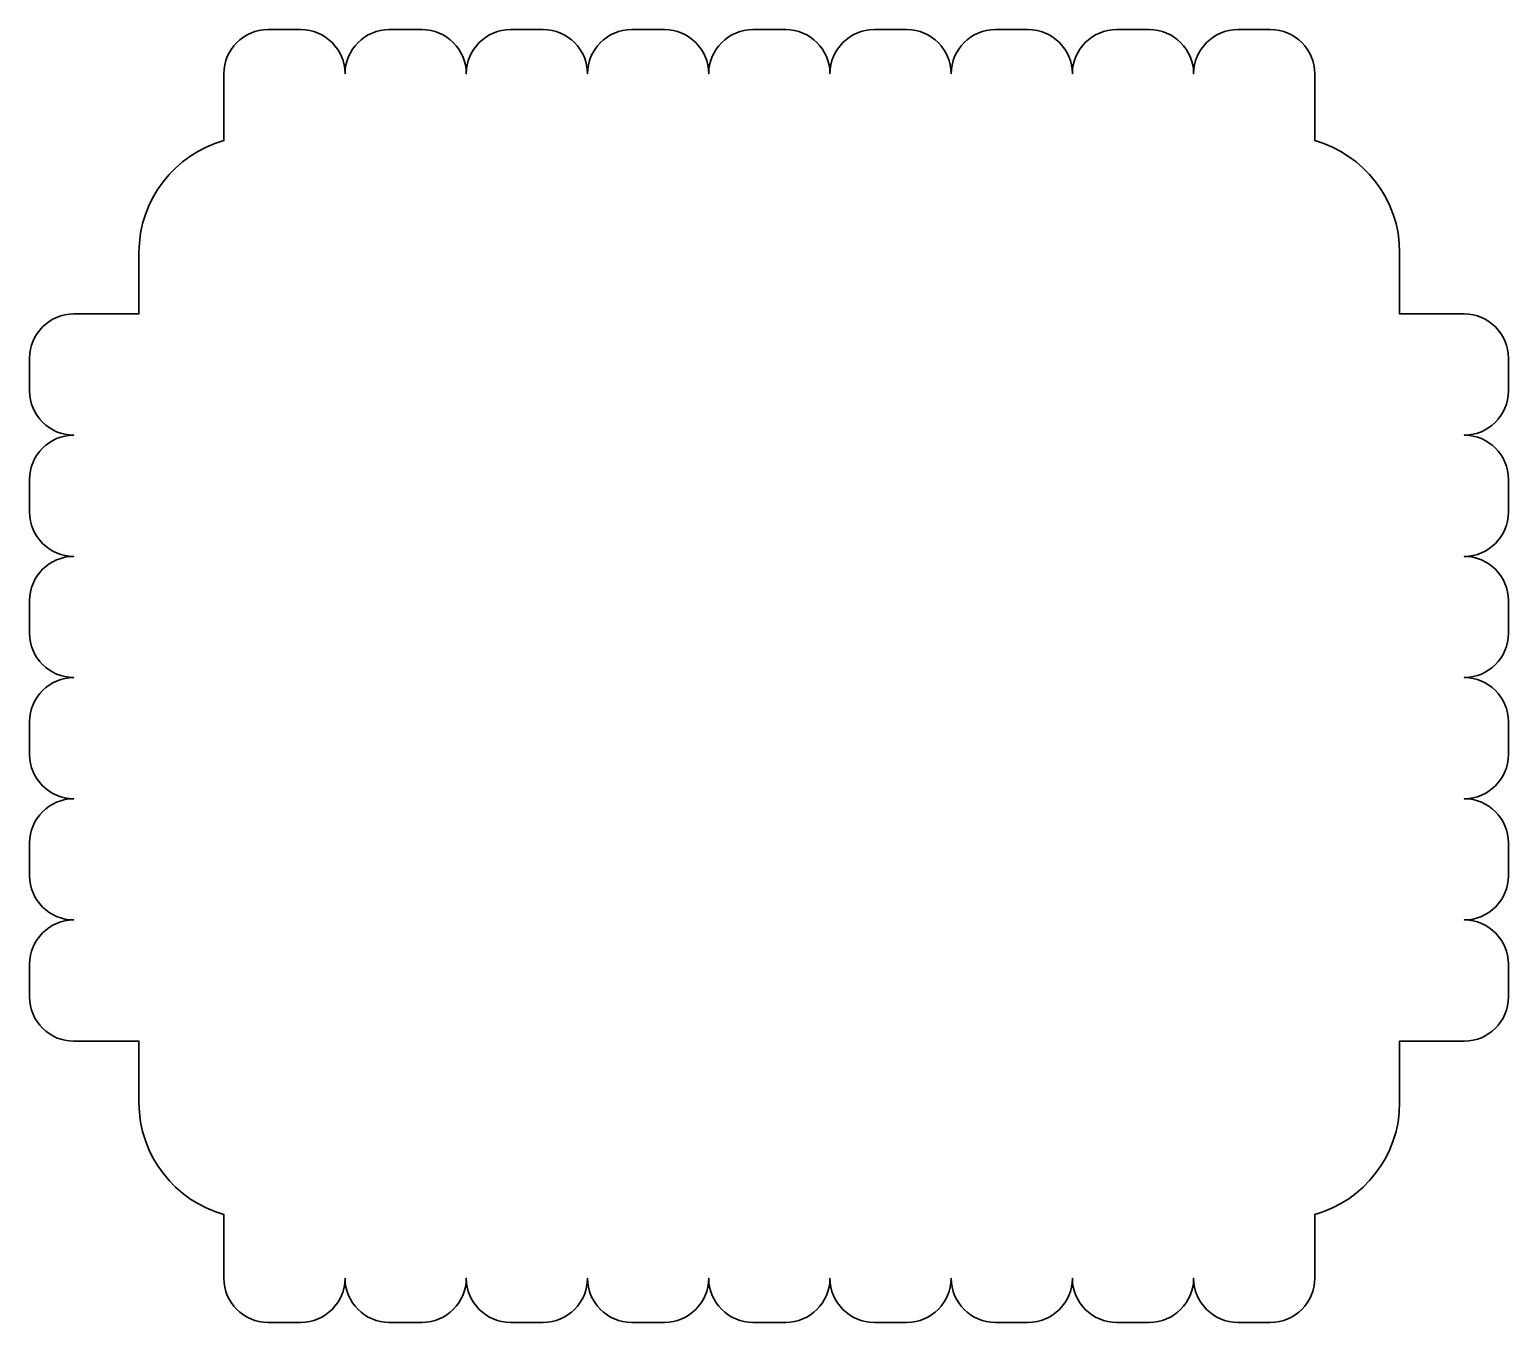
# Model space of a CAD drawing. Header units: millimetres. Extents: x -0.23 to 6.23, y -4.29 to 1.36.
import ezdxf

# ---------------------------------------------------------------- set-up
doc = ezdxf.new("R2010")
doc.units = ezdxf.units.MM
doc.header["$MEASUREMENT"] = 0
doc.layers.add('Capa 1', color=7, linetype='Continuous')

msp = doc.modelspace()

# ---------------------------------------------------------------- linework, layer by layer
at = {"layer": 'Capa 1', "color": 18, "lineweight": 35, "true_color": 0x070000}
msp.add_open_spline([(6.2265, -0.2194), (6.2265, -0.2194), (6.2265, -0.0764), (6.2265, -0.0764), (6.2265, 0.0301), (6.1399, 0.1167), (6.0335, 0.1167), (6.0335, 0.1167), (5.7517, 0.1167), (5.7517, 0.1167), (5.7517, 0.1167), (5.7517, 0.3844), (5.7517, 0.3844), (5.7517, 0.6175), (5.5947, 0.8134), (5.3809, 0.8734), (5.381, 0.876), (5.3812, 0.8784), (5.3812, 0.881), (5.3812, 0.881), (5.3812, 1.1651), (5.3812, 1.1651), (5.3812, 1.2716), (5.2946, 1.3582), (5.1882, 1.3582), (5.1882, 1.3582), (5.0451, 1.3582), (5.0451, 1.3582), (4.9387, 1.3582), (4.8521, 1.2716), (4.8521, 1.1651), (4.8521, 1.2716), (4.7655, 1.3582), (4.659, 1.3582), (4.659, 1.3582), (4.516, 1.3582), (4.516, 1.3582), (4.4095, 1.3582), (4.3229, 1.2716), (4.3229, 1.1651), (4.3229, 1.2716), (4.2363, 1.3582), (4.1299, 1.3582), (4.1299, 1.3582), (3.9868, 1.3582), (3.9868, 1.3582), (3.8804, 1.3582), (3.7937, 1.2716), (3.7937, 1.1651), (3.7937, 1.2716), (3.7071, 1.3582), (3.6007, 1.3582), (3.6007, 1.3582), (3.4576, 1.3582), (3.4576, 1.3582), (3.3512, 1.3582), (3.2646, 1.2716), (3.2646, 1.1651), (3.2646, 1.2716), (3.178, 1.3582), (3.0715, 1.3582), (3.0715, 1.3582), (2.9285, 1.3582), (2.9285, 1.3582), (2.822, 1.3582), (2.7354, 1.2716), (2.7354, 1.1651), (2.7354, 1.2716), (2.6488, 1.3582), (2.5424, 1.3582), (2.5424, 1.3582), (2.3993, 1.3582), (2.3993, 1.3582), (2.2929, 1.3582), (2.2062, 1.2716), (2.2062, 1.1651), (2.2062, 1.2716), (2.1196, 1.3582), (2.0132, 1.3582), (2.0132, 1.3582), (1.8701, 1.3582), (1.8701, 1.3582), (1.7637, 1.3582), (1.6771, 1.2716), (1.6771, 1.1651), (1.6771, 1.2716), (1.5905, 1.3582), (1.484, 1.3582), (1.484, 1.3582), (1.341, 1.3582), (1.341, 1.3582), (1.2345, 1.3582), (1.1479, 1.2716), (1.1479, 1.1651), (1.1479, 1.2716), (1.0613, 1.3582), (0.9549, 1.3582), (0.9549, 1.3582), (0.8118, 1.3582), (0.8118, 1.3582), (0.7054, 1.3582), (0.6187, 1.2716), (0.6187, 1.1651), (0.6187, 1.1651), (0.6187, 0.881), (0.6187, 0.881), (0.6187, 0.8784), (0.619, 0.876), (0.6191, 0.8734), (0.4053, 0.8134), (0.2483, 0.6175), (0.2483, 0.3844), (0.2483, 0.3844), (0.2483, 0.1166), (0.2483, 0.1166), (0.2482, 0.1166), (0.2481, 0.1167), (0.2479, 0.1167), (0.2479, 0.1167), (-0.0362, 0.1167), (-0.0362, 0.1167), (-0.1427, 0.1167), (-0.2293, 0.0301), (-0.2293, -0.0764), (-0.2293, -0.0764), (-0.2293, -0.2194), (-0.2293, -0.2194), (-0.2293, -0.3259), (-0.1427, -0.4125), (-0.0362, -0.4125), (-0.1427, -0.4125), (-0.2293, -0.4991), (-0.2293, -0.6056), (-0.2293, -0.6056), (-0.2293, -0.7486), (-0.2293, -0.7486), (-0.2293, -0.8551), (-0.1427, -0.9417), (-0.0362, -0.9417), (-0.1427, -0.9417), (-0.2293, -1.0283), (-0.2293, -1.1347), (-0.2293, -1.1347), (-0.2293, -1.2778), (-0.2293, -1.2778), (-0.2293, -1.3842), (-0.1427, -1.4708), (-0.0362, -1.4708), (-0.1427, -1.4708), (-0.2293, -1.5574), (-0.2293, -1.6639), (-0.2293, -1.6639), (-0.2293, -1.8069), (-0.2293, -1.8069), (-0.2293, -1.9134), (-0.1427, -2), (-0.0362, -2), (-0.1427, -2), (-0.2293, -2.0866), (-0.2293, -2.1931), (-0.2293, -2.1931), (-0.2293, -2.3361), (-0.2293, -2.3361), (-0.2293, -2.4426), (-0.1427, -2.5292), (-0.0362, -2.5292), (-0.1427, -2.5292), (-0.2293, -2.6158), (-0.2293, -2.7222), (-0.2293, -2.7222), (-0.2293, -2.8653), (-0.2293, -2.8653), (-0.2293, -2.9717), (-0.1427, -3.0583), (-0.0362, -3.0583), (-0.0362, -3.0583), (0.2479, -3.0583), (0.2479, -3.0583), (0.2481, -3.0583), (0.2482, -3.0583), (0.2483, -3.0583), (0.2483, -3.0583), (0.2483, -3.3261), (0.2483, -3.3261), (0.2483, -3.559), (0.4051, -3.7548), (0.6187, -3.815), (0.6187, -3.815), (0.6187, -4.0932), (0.6187, -4.0932), (0.6187, -4.1996), (0.7054, -4.2862), (0.8118, -4.2862), (0.8118, -4.2862), (0.9549, -4.2862), (0.9549, -4.2862), (1.0613, -4.2862), (1.1479, -4.1996), (1.1479, -4.0932), (1.1479, -4.1996), (1.2345, -4.2862), (1.341, -4.2862), (1.341, -4.2862), (1.484, -4.2862), (1.484, -4.2862), (1.5905, -4.2862), (1.6771, -4.1996), (1.6771, -4.0932), (1.6771, -4.1996), (1.7637, -4.2862), (1.8701, -4.2862), (1.8701, -4.2862), (2.0132, -4.2862), (2.0132, -4.2862), (2.1196, -4.2862), (2.2062, -4.1996), (2.2062, -4.0932), (2.2062, -4.1996), (2.2929, -4.2862), (2.3993, -4.2862), (2.3993, -4.2862), (2.5424, -4.2862), (2.5424, -4.2862), (2.6488, -4.2862), (2.7354, -4.1996), (2.7354, -4.0932), (2.7354, -4.1996), (2.822, -4.2862), (2.9285, -4.2862), (2.9285, -4.2862), (3.0715, -4.2862), (3.0715, -4.2862), (3.178, -4.2862), (3.2646, -4.1996), (3.2646, -4.0932), (3.2646, -4.1996), (3.3512, -4.2862), (3.4576, -4.2862), (3.4576, -4.2862), (3.6007, -4.2862), (3.6007, -4.2862), (3.7071, -4.2862), (3.7937, -4.1996), (3.7937, -4.0932), (3.7937, -4.1996), (3.8804, -4.2862), (3.9868, -4.2862), (3.9868, -4.2862), (4.1299, -4.2862), (4.1299, -4.2862), (4.2363, -4.2862), (4.3229, -4.1996), (4.3229, -4.0932), (4.3229, -4.1996), (4.4095, -4.2862), (4.516, -4.2862), (4.516, -4.2862), (4.659, -4.2862), (4.659, -4.2862), (4.7655, -4.2862), (4.8521, -4.1996), (4.8521, -4.0932), (4.8521, -4.1996), (4.9387, -4.2862), (5.0451, -4.2862), (5.0451, -4.2862), (5.1882, -4.2862), (5.1882, -4.2862), (5.2946, -4.2862), (5.3812, -4.1996), (5.3812, -4.0932), (5.3812, -4.0932), (5.3812, -3.815), (5.3812, -3.815), (5.5949, -3.7548), (5.7517, -3.559), (5.7517, -3.3261), (5.7517, -3.3261), (5.7517, -3.0583), (5.7517, -3.0583), (5.7517, -3.0583), (6.0335, -3.0583), (6.0335, -3.0583), (6.1399, -3.0583), (6.2265, -2.9717), (6.2265, -2.8653), (6.2265, -2.8653), (6.2265, -2.7222), (6.2265, -2.7222), (6.2265, -2.6158), (6.1399, -2.5292), (6.0335, -2.5292), (6.1399, -2.5292), (6.2265, -2.4426), (6.2265, -2.3361), (6.2265, -2.3361), (6.2265, -2.1931), (6.2265, -2.1931), (6.2265, -2.0866), (6.1399, -2), (6.0335, -2), (6.1399, -2), (6.2265, -1.9134), (6.2265, -1.8069), (6.2265, -1.8069), (6.2265, -1.6639), (6.2265, -1.6639), (6.2265, -1.5574), (6.1399, -1.4708), (6.0335, -1.4708), (6.1399, -1.4708), (6.2265, -1.3842), (6.2265, -1.2778), (6.2265, -1.2778), (6.2265, -1.1347), (6.2265, -1.1347), (6.2265, -1.0283), (6.1399, -0.9417), (6.0335, -0.9417), (6.1399, -0.9417), (6.2265, -0.8551), (6.2265, -0.7486), (6.2265, -0.7486), (6.2265, -0.6056), (6.2265, -0.6056), (6.2265, -0.4991), (6.1399, -0.4125), (6.0335, -0.4125), (6.1399, -0.4125), (6.2265, -0.3259), (6.2265, -0.2194)], degree=3, knots=[0, 0, 0, 0, 1, 1, 1, 2, 2, 2, 3, 3, 3, 4, 4, 4, 5, 5, 5, 6, 6, 6, 7, 7, 7, 8, 8, 8, 9, 9, 9, 10, 10, 10, 11, 11, 11, 12, 12, 12, 13, 13, 13, 14, 14, 14, 15, 15, 15, 16, 16, 16, 17, 17, 17, 18, 18, 18, 19, 19, 19, 20, 20, 20, 21, 21, 21, 22, 22, 22, 23, 23, 23, 24, 24, 24, 25, 25, 25, 26, 26, 26, 27, 27, 27, 28, 28, 28, 29, 29, 29, 30, 30, 30, 31, 31, 31, 32, 32, 32, 33, 33, 33, 34, 34, 34, 35, 35, 35, 36, 36, 36, 37, 37, 37, 38, 38, 38, 39, 39, 39, 40, 40, 40, 41, 41, 41, 42, 42, 42, 43, 43, 43, 44, 44, 44, 45, 45, 45, 46, 46, 46, 47, 47, 47, 48, 48, 48, 49, 49, 49, 50, 50, 50, 51, 51, 51, 52, 52, 52, 53, 53, 53, 54, 54, 54, 55, 55, 55, 56, 56, 56, 57, 57, 57, 58, 58, 58, 59, 59, 59, 60, 60, 60, 61, 61, 61, 62, 62, 62, 63, 63, 63, 64, 64, 64, 65, 65, 65, 66, 66, 66, 67, 67, 67, 68, 68, 68, 69, 69, 69, 70, 70, 70, 71, 71, 71, 72, 72, 72, 73, 73, 73, 74, 74, 74, 75, 75, 75, 76, 76, 76, 77, 77, 77, 78, 78, 78, 79, 79, 79, 80, 80, 80, 81, 81, 81, 82, 82, 82, 83, 83, 83, 84, 84, 84, 85, 85, 85, 86, 86, 86, 87, 87, 87, 88, 88, 88, 89, 89, 89, 90, 90, 90, 91, 91, 91, 92, 92, 92, 93, 93, 93, 94, 94, 94, 95, 95, 95, 96, 96, 96, 97, 97, 97, 98, 98, 98, 99, 99, 99, 100, 100, 100, 101, 101, 101, 102, 102, 102, 103, 103, 103, 104, 104, 104, 105, 105, 105, 106, 106, 106, 107, 107, 107, 108, 108, 108, 109, 109, 109, 110, 110, 110, 110], dxfattribs=at)

doc.saveas('drawing.dxf')
